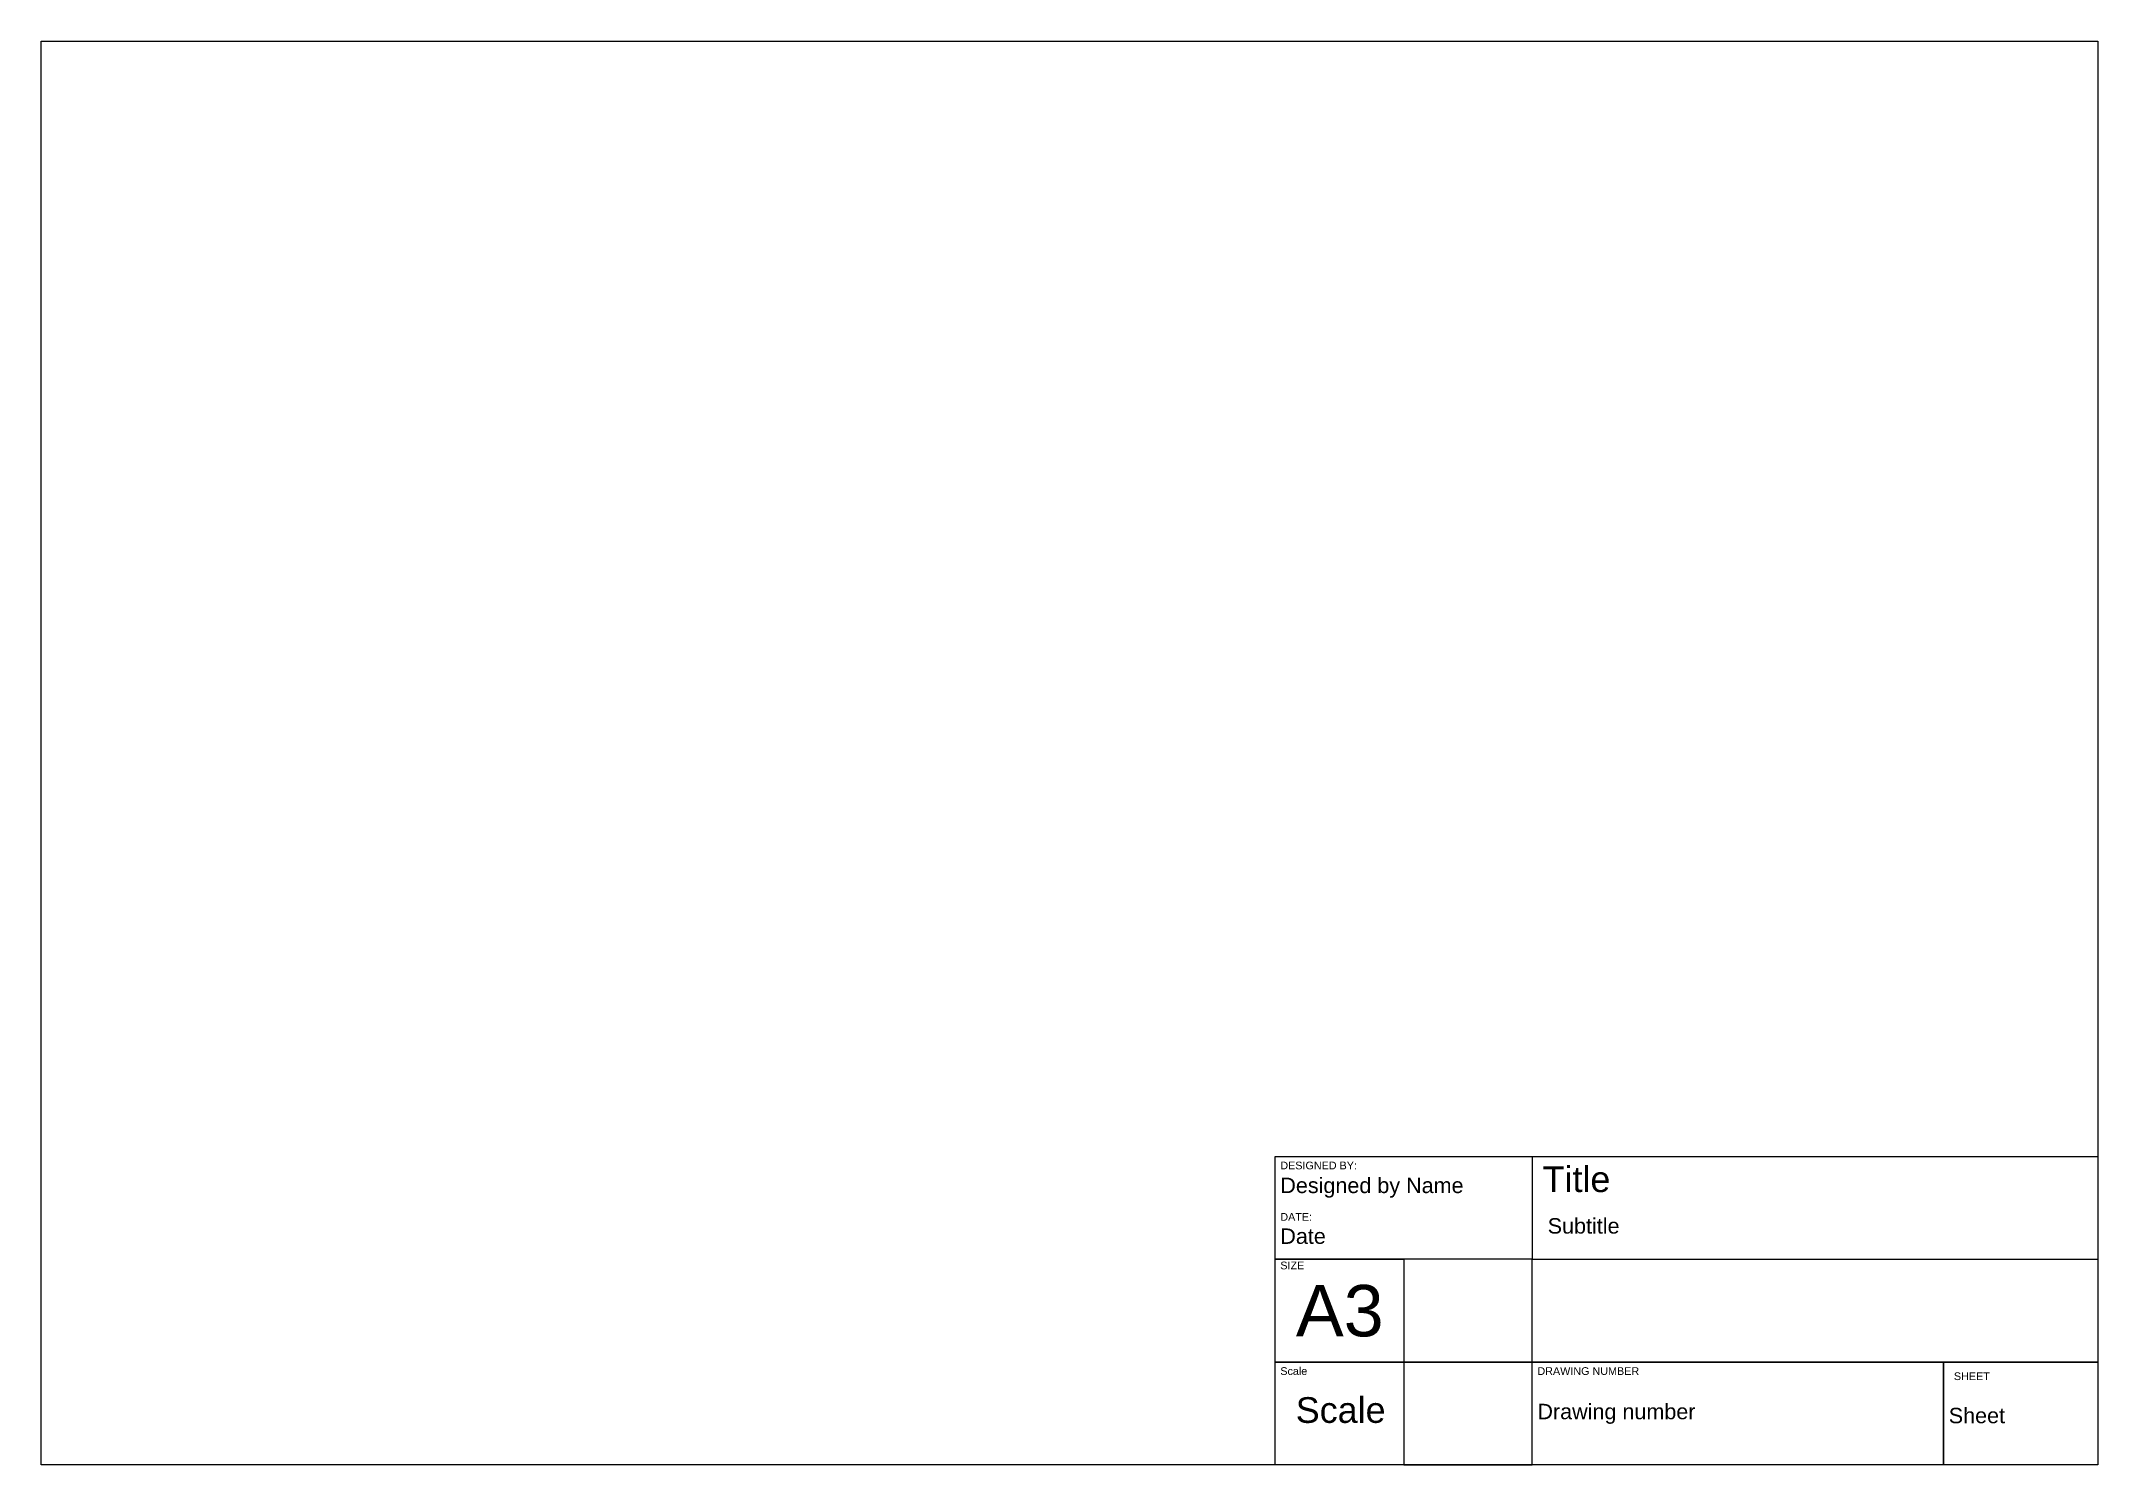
# Paper-space layout 'A3' of a CAD drawing. Header units: millimetres. Extents: x 10 to 410, y 10 to 287.
import ezdxf

# ---------------------------------------------------------------- set-up
doc = ezdxf.new("R2010")
doc.units = ezdxf.units.MM
doc.styles.get("Standard").update_dxf_attribs({"font": 'txt.shx'})

psp = doc.layouts.new('A3')

# ---------------------------------------------------------------- linework, layer by layer
for points in [[(10, 287), (410, 287), (410, 10), (10, 10)], [(410, 10), (250, 10), (250, 70), (410, 70)], [(250, 70), (300, 70), (300, 50), (250, 50)], [(250, 50), (275, 50), (275, 30), (250, 30)], [(275, 30), (300, 30), (300, 50), (275, 50)], [(300, 50), (410, 50), (410, 30), (300, 30)], [(250, 30), (275, 30), (275, 10), (250, 10)], [(275, 10), (300, 10), (300, 30), (275, 30)], [(300, 30), (380, 30), (380, 10), (300, 10)], [(410, 10), (380, 10), (380, 30), (410, 30)]]:
    psp.add_lwpolyline(points, close=True)

# ---------------------------------------------------------------- texts
at = {"attachment_point": 1}
for s, insert, char_height, width in [('\\pxql;{\\H0.6x;\\fArial|b0|i0|c0|p34;DESIGNED BY:}', (251, 69), 2.5, 47), ('{\\H1.6667x;\\fArial|b0|i0|c0|p34;Title}', (302, 68.08), 3, 107), ('{\\H1.2x;\\fArial|b0|i0|c0|p34;Designed by Name}', (251, 65.879), 2.5, 47), ('{\\fArial|b0|i0|c0|p34;DATE:\\P}', (251, 59), 1.5, 11), ('{\\H1.2x;\\fArial|b0|i0|c0|p34;Date}', (251, 56), 2.5, 38), ('{\\fArial|b0|i0|c0|p34;Subtitle}', (303, 58), 3, 77), ('{\\fArial|b0|i0|c0|p34;SIZE}', (251, 49.551), 1.5, 12), ('{\\fArial|b0|i0|c0|p34;A3}', (254.017, 45), 10, 16), ('{\\fArial|b0|i0|c0|p34;Scale}', (251, 29), 1.5, 21), ('{\\fArial|b0|i0|c0|p34;DRAWING NUMBER}', (301, 29), 1.5, 77), ('{\\fArial|b0|i0|c0|p34;SHEET}', (382, 28), 1.5, 25), ('{\\H2x;\\fArial|b0|i0|c0|p34;Scale}', (254, 23.17), 2.5, 23), ('{\\fArial|b0|i0|c0|p34;Drawing number}', (301, 21.879), 3, 54), ('{\\fArial|b0|i0|c0|p34;Sheet}', (381, 21.102), 3, 26)]:
    psp.add_mtext(s, dxfattribs=dict(at, insert=insert, char_height=char_height, width=width))

doc.saveas('drawing.dxf')
